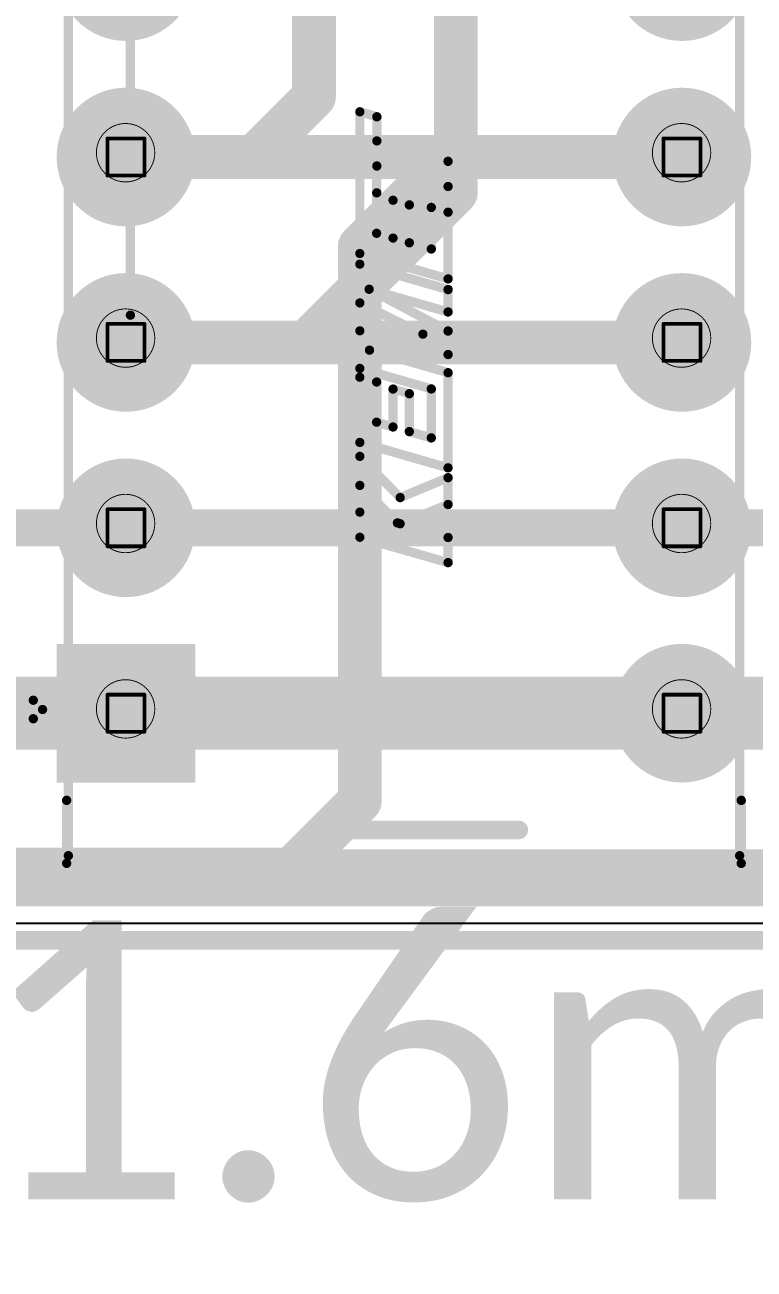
# Model space of a CAD drawing. Header units: millimetres. Extents: x -16 to 330, y -45 to 150.
# Drawn here: x 66.56 to 76.55, y -18 to -0.96 of the extents above; entities that cross this region are included whole.
import ezdxf

# ---------------------------------------------------------------- set-up
doc = ezdxf.new("R2010")
doc.units = ezdxf.units.MM
for name, color, linetype in [('BottomLayer', 5, 'Continuous'), ('BottomSolder', 6, 'Continuous'), ('DrillDrawing', 1, 'Continuous'), ('Mechanical1', 6, 'Continuous'), ('Mechanical13', 56, 'Continuous'), ('Mechanical2', 216, 'Continuous'), ('Mechanical3', 76, 'Continuous'), ('MidLayer1', 16, 'Continuous'), ('MidLayer2', 76, 'Continuous'), ('MultiLayer', 9, 'Continuous'), ('PadHoleLayer', 156, 'Continuous'), ('TopLayer', 1, 'Continuous'), ('TopOverlay', 2, 'Continuous'), ('TopSolder', 216, 'Continuous')]:
    doc.layers.add(name, color=color, linetype=linetype)
doc.styles.add('Calibri', font='calibriz.ttf', dxfattribs={"height": 0.2})

# ---------------------------------------------------------------- blocks, each defined once
blk = doc.blocks.new('EA2_3TNU_14')
at = {"layer": 'BottomLayer'}
h = blk.add_hatch(color=5, dxfattribs=at)
edge = h.paths.add_edge_path()
edge.add_arc((-3.81, 5.08), 0.95, 0, 360)
blk.add_hatch(color=5, dxfattribs=at).paths.add_polyline_path([(2.86, 6.03), (4.76, 6.03), (4.76, 4.13), (2.86, 4.13)])
h = blk.add_hatch(color=5, dxfattribs=at)
edge = h.paths.add_edge_path()
edge.add_arc((-3.81, 2.54), 0.95, 0, 360)
h = blk.add_hatch(color=5, dxfattribs=at)
edge = h.paths.add_edge_path()
edge.add_arc((3.81, 2.54), 0.95, 0, 360)
h = blk.add_hatch(color=5, dxfattribs=at)
edge = h.paths.add_edge_path()
edge.add_arc((-3.81, 0), 0.95, 0, 360)
h = blk.add_hatch(color=5, dxfattribs=at)
edge = h.paths.add_edge_path()
edge.add_arc((3.81, 0), 0.95, 0, 360)
h = blk.add_hatch(color=5, dxfattribs=at)
edge = h.paths.add_edge_path()
edge.add_arc((-3.81, -2.54), 0.95, 0, 360)
h = blk.add_hatch(color=5, dxfattribs=at)
edge = h.paths.add_edge_path()
edge.add_arc((3.81, -2.54), 0.95, 0, 360)
h = blk.add_hatch(color=5, dxfattribs=at)
edge = h.paths.add_edge_path()
edge.add_arc((-3.81, -5.08), 0.95, 0, 360)
h = blk.add_hatch(color=5, dxfattribs=at)
edge = h.paths.add_edge_path()
edge.add_arc((3.81, -5.08), 0.95, 0, 360)
at = {"layer": 'BottomSolder'}
h = blk.add_hatch(color=6, dxfattribs=at)
edge = h.paths.add_edge_path()
edge.add_arc((-3.81, 5.08), 0.41, 0, 360)
h = blk.add_hatch(color=6, dxfattribs=at)
edge = h.paths.add_edge_path()
edge.add_arc((3.81, 5.08), 0.41, 0, 360)
h = blk.add_hatch(color=6, dxfattribs=at)
edge = h.paths.add_edge_path()
edge.add_arc((-3.81, 2.54), 0.41, 0, 360)
h = blk.add_hatch(color=6, dxfattribs=at)
edge = h.paths.add_edge_path()
edge.add_arc((3.81, 2.54), 0.41, 0, 360)
h = blk.add_hatch(color=6, dxfattribs=at)
edge = h.paths.add_edge_path()
edge.add_arc((-3.81, 0), 0.41, 0, 360)
h = blk.add_hatch(color=6, dxfattribs=at)
edge = h.paths.add_edge_path()
edge.add_arc((3.81, 0), 0.41, 0, 360)
h = blk.add_hatch(color=6, dxfattribs=at)
edge = h.paths.add_edge_path()
edge.add_arc((-3.81, -2.54), 0.41, 0, 360)
h = blk.add_hatch(color=6, dxfattribs=at)
edge = h.paths.add_edge_path()
edge.add_arc((3.81, -2.54), 0.41, 0, 360)
h = blk.add_hatch(color=6, dxfattribs=at)
edge = h.paths.add_edge_path()
edge.add_arc((-3.81, -5.08), 0.41, 0, 360)
h = blk.add_hatch(color=6, dxfattribs=at)
edge = h.paths.add_edge_path()
edge.add_arc((3.81, -5.08), 0.41, 0, 360)
at = {"layer": 'MidLayer1'}
h = blk.add_hatch(color=16, dxfattribs=at)
edge = h.paths.add_edge_path()
edge.add_arc((-3.81, 5.08), 0.95, 0, 360)
blk.add_hatch(color=16, dxfattribs=at).paths.add_polyline_path([(2.86, 6.03), (4.76, 6.03), (4.76, 4.13), (2.86, 4.13)])
h = blk.add_hatch(color=16, dxfattribs=at)
edge = h.paths.add_edge_path()
edge.add_arc((-3.81, 2.54), 0.95, 0, 360)
h = blk.add_hatch(color=16, dxfattribs=at)
edge = h.paths.add_edge_path()
edge.add_arc((3.81, 2.54), 0.95, 0, 360)
h = blk.add_hatch(color=16, dxfattribs=at)
edge = h.paths.add_edge_path()
edge.add_arc((-3.81, 0), 0.95, 0, 360)
h = blk.add_hatch(color=16, dxfattribs=at)
edge = h.paths.add_edge_path()
edge.add_arc((3.81, 0), 0.95, 0, 360)
h = blk.add_hatch(color=16, dxfattribs=at)
edge = h.paths.add_edge_path()
edge.add_arc((-3.81, -2.54), 0.95, 0, 360)
h = blk.add_hatch(color=16, dxfattribs=at)
edge = h.paths.add_edge_path()
edge.add_arc((3.81, -2.54), 0.95, 0, 360)
h = blk.add_hatch(color=16, dxfattribs=at)
edge = h.paths.add_edge_path()
edge.add_arc((-3.81, -5.08), 0.95, 0, 360)
h = blk.add_hatch(color=16, dxfattribs=at)
edge = h.paths.add_edge_path()
edge.add_arc((3.81, -5.08), 0.95, 0, 360)
at = {"layer": 'MidLayer2'}
h = blk.add_hatch(color=76, dxfattribs=at)
edge = h.paths.add_edge_path()
edge.add_arc((-3.81, 5.08), 0.95, 0, 360)
blk.add_hatch(color=76, dxfattribs=at).paths.add_polyline_path([(2.86, 6.03), (4.76, 6.03), (4.76, 4.13), (2.86, 4.13)])
h = blk.add_hatch(color=76, dxfattribs=at)
edge = h.paths.add_edge_path()
edge.add_arc((-3.81, 2.54), 0.95, 0, 360)
h = blk.add_hatch(color=76, dxfattribs=at)
edge = h.paths.add_edge_path()
edge.add_arc((3.81, 2.54), 0.95, 0, 360)
h = blk.add_hatch(color=76, dxfattribs=at)
edge = h.paths.add_edge_path()
edge.add_arc((-3.81, 0), 0.95, 0, 360)
h = blk.add_hatch(color=76, dxfattribs=at)
edge = h.paths.add_edge_path()
edge.add_arc((3.81, 0), 0.95, 0, 360)
h = blk.add_hatch(color=76, dxfattribs=at)
edge = h.paths.add_edge_path()
edge.add_arc((-3.81, -2.54), 0.95, 0, 360)
h = blk.add_hatch(color=76, dxfattribs=at)
edge = h.paths.add_edge_path()
edge.add_arc((3.81, -2.54), 0.95, 0, 360)
h = blk.add_hatch(color=76, dxfattribs=at)
edge = h.paths.add_edge_path()
edge.add_arc((-3.81, -5.08), 0.95, 0, 360)
h = blk.add_hatch(color=76, dxfattribs=at)
edge = h.paths.add_edge_path()
edge.add_arc((3.81, -5.08), 0.95, 0, 360)
at = {"layer": 'MultiLayer'}
h = blk.add_hatch(color=9, dxfattribs=at)
edge = h.paths.add_edge_path()
edge.add_arc((-3.81, 5.08), 0.95, 0, 360)
blk.add_hatch(color=9, dxfattribs=at).paths.add_polyline_path([(2.86, 6.03), (4.76, 6.03), (4.76, 4.13), (2.86, 4.13)])
h = blk.add_hatch(color=9, dxfattribs=at)
edge = h.paths.add_edge_path()
edge.add_arc((-3.81, 2.54), 0.95, 0, 360)
h = blk.add_hatch(color=9, dxfattribs=at)
edge = h.paths.add_edge_path()
edge.add_arc((3.81, 2.54), 0.95, 0, 360)
h = blk.add_hatch(color=9, dxfattribs=at)
edge = h.paths.add_edge_path()
edge.add_arc((-3.81, 0), 0.95, 0, 360)
h = blk.add_hatch(color=9, dxfattribs=at)
edge = h.paths.add_edge_path()
edge.add_arc((3.81, 0), 0.95, 0, 360)
h = blk.add_hatch(color=9, dxfattribs=at)
edge = h.paths.add_edge_path()
edge.add_arc((-3.81, -2.54), 0.95, 0, 360)
h = blk.add_hatch(color=9, dxfattribs=at)
edge = h.paths.add_edge_path()
edge.add_arc((3.81, -2.54), 0.95, 0, 360)
h = blk.add_hatch(color=9, dxfattribs=at)
edge = h.paths.add_edge_path()
edge.add_arc((-3.81, -5.08), 0.95, 0, 360)
h = blk.add_hatch(color=9, dxfattribs=at)
edge = h.paths.add_edge_path()
edge.add_arc((3.81, -5.08), 0.95, 0, 360)
at = {"layer": 'PadHoleLayer'}
h = blk.add_hatch(color=156, dxfattribs=at)
edge = h.paths.add_edge_path()
edge.add_arc((-3.81, 5.08), 0.41, 0, 360)
h = blk.add_hatch(color=156, dxfattribs=at)
edge = h.paths.add_edge_path()
edge.add_arc((3.81, 5.08), 0.41, 0, 360)
h = blk.add_hatch(color=156, dxfattribs=at)
edge = h.paths.add_edge_path()
edge.add_arc((-3.81, 2.54), 0.41, 0, 360)
h = blk.add_hatch(color=156, dxfattribs=at)
edge = h.paths.add_edge_path()
edge.add_arc((3.81, 2.54), 0.41, 0, 360)
h = blk.add_hatch(color=156, dxfattribs=at)
edge = h.paths.add_edge_path()
edge.add_arc((-3.81, 0), 0.41, 0, 360)
h = blk.add_hatch(color=156, dxfattribs=at)
edge = h.paths.add_edge_path()
edge.add_arc((3.81, 0), 0.41, 0, 360)
h = blk.add_hatch(color=156, dxfattribs=at)
edge = h.paths.add_edge_path()
edge.add_arc((-3.81, -2.54), 0.41, 0, 360)
h = blk.add_hatch(color=156, dxfattribs=at)
edge = h.paths.add_edge_path()
edge.add_arc((3.81, -2.54), 0.41, 0, 360)
h = blk.add_hatch(color=156, dxfattribs=at)
edge = h.paths.add_edge_path()
edge.add_arc((-3.81, -5.08), 0.41, 0, 360)
h = blk.add_hatch(color=156, dxfattribs=at)
edge = h.paths.add_edge_path()
edge.add_arc((3.81, -5.08), 0.41, 0, 360)
at = {"layer": 'TopLayer'}
h = blk.add_hatch(color=1, dxfattribs=at)
edge = h.paths.add_edge_path()
edge.add_arc((-3.81, 5.08), 0.95, 0, 360)
blk.add_hatch(color=1, dxfattribs=at).paths.add_polyline_path([(2.86, 6.03), (4.76, 6.03), (4.76, 4.13), (2.86, 4.13)])
h = blk.add_hatch(color=1, dxfattribs=at)
edge = h.paths.add_edge_path()
edge.add_arc((-3.81, 2.54), 0.95, 0, 360)
h = blk.add_hatch(color=1, dxfattribs=at)
edge = h.paths.add_edge_path()
edge.add_arc((3.81, 2.54), 0.95, 0, 360)
h = blk.add_hatch(color=1, dxfattribs=at)
edge = h.paths.add_edge_path()
edge.add_arc((-3.81, 0), 0.95, 0, 360)
h = blk.add_hatch(color=1, dxfattribs=at)
edge = h.paths.add_edge_path()
edge.add_arc((3.81, 0), 0.95, 0, 360)
h = blk.add_hatch(color=1, dxfattribs=at)
edge = h.paths.add_edge_path()
edge.add_arc((-3.81, -2.54), 0.95, 0, 360)
h = blk.add_hatch(color=1, dxfattribs=at)
edge = h.paths.add_edge_path()
edge.add_arc((3.81, -2.54), 0.95, 0, 360)
h = blk.add_hatch(color=1, dxfattribs=at)
edge = h.paths.add_edge_path()
edge.add_arc((-3.81, -5.08), 0.95, 0, 360)
h = blk.add_hatch(color=1, dxfattribs=at)
edge = h.paths.add_edge_path()
edge.add_arc((3.81, -5.08), 0.95, 0, 360)
at = {"layer": 'TopSolder'}
h = blk.add_hatch(color=216, dxfattribs=at)
edge = h.paths.add_edge_path()
edge.add_arc((-3.81, 5.08), 0.41, 0, 360)
h = blk.add_hatch(color=216, dxfattribs=at)
edge = h.paths.add_edge_path()
edge.add_arc((3.81, 5.08), 0.41, 0, 360)
h = blk.add_hatch(color=216, dxfattribs=at)
edge = h.paths.add_edge_path()
edge.add_arc((-3.81, 2.54), 0.41, 0, 360)
h = blk.add_hatch(color=216, dxfattribs=at)
edge = h.paths.add_edge_path()
edge.add_arc((3.81, 2.54), 0.41, 0, 360)
h = blk.add_hatch(color=216, dxfattribs=at)
edge = h.paths.add_edge_path()
edge.add_arc((-3.81, 0), 0.41, 0, 360)
h = blk.add_hatch(color=216, dxfattribs=at)
edge = h.paths.add_edge_path()
edge.add_arc((3.81, 0), 0.41, 0, 360)
h = blk.add_hatch(color=216, dxfattribs=at)
edge = h.paths.add_edge_path()
edge.add_arc((-3.81, -2.54), 0.41, 0, 360)
h = blk.add_hatch(color=216, dxfattribs=at)
edge = h.paths.add_edge_path()
edge.add_arc((3.81, -2.54), 0.41, 0, 360)
h = blk.add_hatch(color=216, dxfattribs=at)
edge = h.paths.add_edge_path()
edge.add_arc((-3.81, -5.08), 0.41, 0, 360)
h = blk.add_hatch(color=216, dxfattribs=at)
edge = h.paths.add_edge_path()
edge.add_arc((3.81, -5.08), 0.41, 0, 360)
at = {"layer": 'TopOverlay'}
for points, const_width in [([(-4.623, 7.137), (-4.623, 6.274)], 0.127), ([(4.623, 7.137), (-4.623, 7.137)], 0.127), ([(4.623, 7.137), (4.623, 6.274)], 0.127), ([(1.143, 6.68), (-1.575, 6.68)], 0.254), ([(5.08, 5.156), (4.953, 5.029)], 0.127), ([(5.08, 5.156), (5.08, 4.902)], 0.127), ([(5.08, 4.902), (4.953, 5.029)], 0.127), ([(-4.623, -5.944), (-4.623, -7.137)], 0.127), ([(4.623, -5.944), (4.623, -7.137)], 0.127), ([(4.623, -7.137), (-4.623, -7.137)], 0.127)]:
    blk.add_lwpolyline(points, dxfattribs=dict(at, const_width=const_width))
for points, const_width in [([(-4.655, 7.137, 1), (-4.591, 7.137, 1)], 0.0635), ([(-4.655, 7.137, 1), (-4.591, 7.137, 1)], 0.0635), ([(4.591, 7.137, 1), (4.655, 7.137, 1)], 0.0635), ([(4.591, 7.137, 1), (4.655, 7.137, 1)], 0.0635), ([(-1.638, 6.68, 1), (-1.511, 6.68, 1)], 0.127), ([(1.079, 6.68, 1), (1.206, 6.68, 1)], 0.127), ([(-4.655, 6.274, 1), (-4.591, 6.274, 1)], 0.0635), ([(4.591, 6.274, 1), (4.655, 6.274, 1)], 0.0635), ([(5.048, 5.156, 1), (5.112, 5.156, 1)], 0.0635), ([(5.048, 5.156, 1), (5.112, 5.156, 1)], 0.0635), ([(4.921, 5.029, 1), (4.985, 5.029, 1)], 0.0635), ([(4.921, 5.029, 1), (4.985, 5.029, 1)], 0.0635), ([(5.048, 4.902, 1), (5.112, 4.902, 1)], 0.0635), ([(5.048, 4.902, 1), (5.112, 4.902, 1)], 0.0635), ([(-4.655, -5.944, 1), (-4.591, -5.944, 1)], 0.0635), ([(4.591, -5.944, 1), (4.655, -5.944, 1)], 0.0635), ([(-4.655, -7.137, 1), (-4.591, -7.137, 1)], 0.0635), ([(-4.655, -7.137, 1), (-4.591, -7.137, 1)], 0.0635), ([(4.591, -7.137, 1), (4.655, -7.137, 1)], 0.0635), ([(4.591, -7.137, 1), (4.655, -7.137, 1)], 0.0635)]:
    blk.add_lwpolyline(points, format="xyb", close=True, dxfattribs=dict(at, const_width=const_width))

msp = doc.modelspace()

# ---------------------------------------------------------------- linework, layer by layer
at = {"layer": 'BottomLayer'}
msp.add_line((86.955, -13.267), (16.129, -13.275), dxfattribs=at)
at = {"layer": 'BottomLayer', "const_width": 0.6}
msp.add_lwpolyline([(33.157, -12.736), (80.907, -12.736)], dxfattribs=at)
at = {"layer": 'DrillDrawing', "const_width": 0.0508}
for points in [[(67.691, -2.515), (68.199, -2.515)], [(67.691, -3.023), (67.691, -2.515)], [(68.199, -3.023), (68.199, -2.515)], [(75.311, -2.515), (75.819, -2.515)], [(75.311, -3.023), (75.311, -2.515)], [(75.819, -3.023), (75.819, -2.515)], [(67.691, -3.023), (68.199, -3.023)], [(75.311, -3.023), (75.819, -3.023)], [(67.691, -5.055), (68.199, -5.055)], [(67.691, -5.563), (67.691, -5.055)], [(68.199, -5.563), (68.199, -5.055)], [(75.311, -5.055), (75.819, -5.055)], [(75.311, -5.563), (75.311, -5.055)], [(75.819, -5.563), (75.819, -5.055)], [(67.691, -5.563), (68.199, -5.563)], [(75.311, -5.563), (75.819, -5.563)], [(67.691, -7.595), (68.199, -7.595)], [(67.691, -8.103), (67.691, -7.595)], [(68.199, -8.103), (68.199, -7.595)], [(75.311, -7.595), (75.819, -7.595)], [(75.311, -8.103), (75.311, -7.595)], [(75.819, -8.103), (75.819, -7.595)], [(67.691, -8.103), (68.199, -8.103)], [(75.311, -8.103), (75.819, -8.103)], [(67.691, -10.135), (68.199, -10.135)], [(67.691, -10.643), (67.691, -10.135)], [(68.199, -10.643), (68.199, -10.135)], [(75.311, -10.135), (75.819, -10.135)], [(75.311, -10.643), (75.311, -10.135)], [(75.819, -10.643), (75.819, -10.135)], [(67.691, -10.643), (68.199, -10.643)], [(75.311, -10.643), (75.819, -10.643)]]:
    msp.add_lwpolyline(points, dxfattribs=at)
at = {"layer": 'DrillDrawing', "const_width": 0.0254}
for points in [[(67.678, -2.515, 1), (67.704, -2.515, 1)], [(67.678, -2.515, 1), (67.704, -2.515, 1)], [(68.186, -2.515, 1), (68.212, -2.515, 1)], [(68.186, -2.515, 1), (68.212, -2.515, 1)], [(75.298, -2.515, 1), (75.324, -2.515, 1)], [(75.298, -2.515, 1), (75.324, -2.515, 1)], [(75.806, -2.515, 1), (75.832, -2.515, 1)], [(75.806, -2.515, 1), (75.832, -2.515, 1)], [(67.678, -3.023, 1), (67.704, -3.023, 1)], [(67.678, -3.023, 1), (67.704, -3.023, 1)], [(68.186, -3.023, 1), (68.212, -3.023, 1)], [(68.186, -3.023, 1), (68.212, -3.023, 1)], [(75.298, -3.023, 1), (75.324, -3.023, 1)], [(75.298, -3.023, 1), (75.324, -3.023, 1)], [(75.806, -3.023, 1), (75.832, -3.023, 1)], [(75.806, -3.023, 1), (75.832, -3.023, 1)], [(67.678, -5.055, 1), (67.704, -5.055, 1)], [(67.678, -5.055, 1), (67.704, -5.055, 1)], [(68.186, -5.055, 1), (68.212, -5.055, 1)], [(68.186, -5.055, 1), (68.212, -5.055, 1)], [(75.298, -5.055, 1), (75.324, -5.055, 1)], [(75.298, -5.055, 1), (75.324, -5.055, 1)], [(75.806, -5.055, 1), (75.832, -5.055, 1)], [(75.806, -5.055, 1), (75.832, -5.055, 1)], [(67.678, -5.563, 1), (67.704, -5.563, 1)], [(67.678, -5.563, 1), (67.704, -5.563, 1)], [(68.186, -5.563, 1), (68.212, -5.563, 1)], [(68.186, -5.563, 1), (68.212, -5.563, 1)], [(75.298, -5.563, 1), (75.324, -5.563, 1)], [(75.298, -5.563, 1), (75.324, -5.563, 1)], [(75.806, -5.563, 1), (75.832, -5.563, 1)], [(75.806, -5.563, 1), (75.832, -5.563, 1)], [(67.678, -7.595, 1), (67.704, -7.595, 1)], [(67.678, -7.595, 1), (67.704, -7.595, 1)], [(68.186, -7.595, 1), (68.212, -7.595, 1)], [(68.186, -7.595, 1), (68.212, -7.595, 1)], [(75.298, -7.595, 1), (75.324, -7.595, 1)], [(75.298, -7.595, 1), (75.324, -7.595, 1)], [(75.806, -7.595, 1), (75.832, -7.595, 1)], [(75.806, -7.595, 1), (75.832, -7.595, 1)], [(67.678, -8.103, 1), (67.704, -8.103, 1)], [(67.678, -8.103, 1), (67.704, -8.103, 1)], [(68.186, -8.103, 1), (68.212, -8.103, 1)], [(68.186, -8.103, 1), (68.212, -8.103, 1)], [(75.298, -8.103, 1), (75.324, -8.103, 1)], [(75.298, -8.103, 1), (75.324, -8.103, 1)], [(75.806, -8.103, 1), (75.832, -8.103, 1)], [(75.806, -8.103, 1), (75.832, -8.103, 1)], [(67.678, -10.135, 1), (67.704, -10.135, 1)], [(67.678, -10.135, 1), (67.704, -10.135, 1)], [(68.186, -10.135, 1), (68.212, -10.135, 1)], [(68.186, -10.135, 1), (68.212, -10.135, 1)], [(75.298, -10.135, 1), (75.324, -10.135, 1)], [(75.298, -10.135, 1), (75.324, -10.135, 1)], [(75.806, -10.135, 1), (75.832, -10.135, 1)], [(75.806, -10.135, 1), (75.832, -10.135, 1)], [(67.678, -10.643, 1), (67.704, -10.643, 1)], [(67.678, -10.643, 1), (67.704, -10.643, 1)], [(68.186, -10.643, 1), (68.212, -10.643, 1)], [(68.186, -10.643, 1), (68.212, -10.643, 1)], [(75.298, -10.643, 1), (75.324, -10.643, 1)], [(75.298, -10.643, 1), (75.324, -10.643, 1)], [(75.806, -10.643, 1), (75.832, -10.643, 1)], [(75.806, -10.643, 1), (75.832, -10.643, 1)]]:
    msp.add_lwpolyline(points, format="xyb", close=True, dxfattribs=at)
at = {"layer": 'Mechanical1'}
for points, const_width in [([(68.34, -2.71, 1), (67.54, -2.71, 1)], 0.0127), ([(75.96, -2.71, 1), (75.16, -2.71, 1)], 0.0127), ([(67.537, -2.71, 1), (67.543, -2.71, 1)], 0.00635), ([(68.337, -2.71, 1), (68.343, -2.71, 1)], 0.00635), ([(75.157, -2.71, 1), (75.163, -2.71, 1)], 0.00635), ([(75.957, -2.71, 1), (75.963, -2.71, 1)], 0.00635), ([(68.34, -5.25, 1), (67.54, -5.25, 1)], 0.0127), ([(75.96, -5.25, 1), (75.16, -5.25, 1)], 0.0127), ([(67.537, -5.25, 1), (67.543, -5.25, 1)], 0.00635), ([(68.337, -5.25, 1), (68.343, -5.25, 1)], 0.00635), ([(75.157, -5.25, 1), (75.163, -5.25, 1)], 0.00635), ([(75.957, -5.25, 1), (75.963, -5.25, 1)], 0.00635), ([(68.34, -7.79, 1), (67.54, -7.79, 1)], 0.0127), ([(75.96, -7.79, 1), (75.16, -7.79, 1)], 0.0127), ([(67.537, -7.79, 1), (67.543, -7.79, 1)], 0.00635), ([(68.337, -7.79, 1), (68.343, -7.79, 1)], 0.00635), ([(75.157, -7.79, 1), (75.163, -7.79, 1)], 0.00635), ([(75.957, -7.79, 1), (75.963, -7.79, 1)], 0.00635), ([(68.34, -10.33, 1), (67.54, -10.33, 1)], 0.0127), ([(75.96, -10.33, 1), (75.16, -10.33, 1)], 0.0127), ([(67.537, -10.33, 1), (67.543, -10.33, 1)], 0.00635), ([(68.337, -10.33, 1), (68.343, -10.33, 1)], 0.00635), ([(75.157, -10.33, 1), (75.163, -10.33, 1)], 0.00635), ([(75.957, -10.33, 1), (75.963, -10.33, 1)], 0.00635)]:
    msp.add_lwpolyline(points, format="xyb", close=True, dxfattribs=dict(at, const_width=const_width))
at = {"layer": 'Mechanical13', "const_width": 0.127}
for points in [[(68.006, -4.936), (68.006, 3.009)], [(68.006, -4.936), (68.006, 3.009)], [(67.156, -12.341), (67.156, 1.859)], [(76.356, -12.341), (76.356, 1.859)], [(71.15, -2.149), (71.384, -2.217)], [(71.15, -4.091), (71.15, -2.149)], [(71.384, -2.548), (71.384, -2.217)], [(71.384, -2.548), (72.36, -2.828)], [(71.382, -3.26), (71.384, -2.892)], [(71.384, -2.892), (72.36, -3.173)], [(72.36, -3.173), (72.36, -2.828)], [(71.381, -3.814), (71.382, -3.26)], [(71.606, -3.361), (71.829, -3.425)], [(71.606, -3.88), (71.606, -3.361)], [(71.829, -3.944), (71.829, -3.425)], [(72.13, -3.46), (72.36, -3.525)], [(72.13, -4.029), (72.13, -3.46)], [(72.36, -4.439), (72.36, -3.525)], [(71.381, -3.814), (71.606, -3.88)], [(71.829, -3.944), (72.13, -4.029)], [(71.15, -4.091), (72.36, -4.439)], [(71.15, -4.237), (72.36, -4.585)], [(71.15, -4.768), (71.15, -4.237)], [(71.278, -4.581), (72.36, -5.153)], [(71.278, -4.581), (72.36, -4.892)], [(72.36, -4.892), (72.36, -4.585)], [(71.15, -4.768), (72.015, -5.196)], [(71.15, -5.665), (71.15, -5.15)], [(71.15, -5.15), (72.015, -5.196)], [(72.36, -5.475), (72.36, -5.153)], [(71.283, -5.415), (72.36, -5.475)], [(71.283, -5.415), (72.36, -5.724)], [(71.15, -5.665), (72.13, -5.946)], [(71.15, -6.679), (71.15, -5.786)], [(71.15, -5.786), (71.381, -5.851)], [(71.381, -6.402), (71.381, -5.851)], [(72.36, -7.027), (72.36, -5.724)], [(71.606, -5.948), (71.829, -6.012)], [(71.606, -6.468), (71.606, -5.948)], [(71.829, -6.531), (71.829, -6.012)], [(72.13, -6.617), (72.13, -5.946)], [(71.381, -6.402), (71.606, -6.468)], [(71.829, -6.531), (72.13, -6.617)], [(71.15, -6.679), (72.36, -7.027)], [(71.15, -7.268), (71.15, -6.87)], [(71.15, -6.87), (71.703, -7.435)], [(71.703, -7.435), (72.36, -7.162)], [(72.36, -7.53), (72.36, -7.162)], [(71.15, -7.268), (71.666, -7.782)], [(71.703, -7.794), (72.36, -7.53)], [(71.15, -7.634), (71.666, -7.782)], [(71.15, -7.979), (71.15, -7.634)], [(71.703, -7.794), (72.36, -7.982)], [(71.15, -7.979), (72.36, -8.326)], [(72.36, -8.326), (72.36, -7.982)], [(67.156, -12.341), (76.356, -12.341)], [(13.506, -13.491), (95.256, -13.491)]]:
    msp.add_lwpolyline(points, dxfattribs=at)
at = {"layer": 'Mechanical13', "const_width": 0.0635}
for points in [[(71.119, -2.149, 1), (71.182, -2.149, 1)], [(71.119, -2.149, 1), (71.182, -2.149, 1)], [(71.352, -2.217, 1), (71.416, -2.217, 1)], [(71.352, -2.217, 1), (71.416, -2.217, 1)], [(71.352, -2.548, 1), (71.416, -2.548, 1)], [(71.352, -2.548, 1), (71.416, -2.548, 1)], [(71.352, -2.892, 1), (71.416, -2.892, 1)], [(71.352, -2.892, 1), (71.416, -2.892, 1)], [(72.328, -2.828, 1), (72.392, -2.828, 1)], [(72.328, -2.828, 1), (72.392, -2.828, 1)], [(71.35, -3.26, 1), (71.414, -3.26, 1)], [(71.35, -3.26, 1), (71.414, -3.26, 1)], [(72.328, -3.173, 1), (72.392, -3.173, 1)], [(72.328, -3.173, 1), (72.392, -3.173, 1)], [(71.574, -3.361, 1), (71.637, -3.361, 1)], [(71.574, -3.361, 1), (71.637, -3.361, 1)], [(71.797, -3.425, 1), (71.861, -3.425, 1)], [(71.797, -3.425, 1), (71.861, -3.425, 1)], [(72.098, -3.46, 1), (72.162, -3.46, 1)], [(72.098, -3.46, 1), (72.162, -3.46, 1)], [(72.328, -3.525, 1), (72.392, -3.525, 1)], [(72.328, -3.525, 1), (72.392, -3.525, 1)], [(71.349, -3.814, 1), (71.412, -3.814, 1)], [(71.349, -3.814, 1), (71.412, -3.814, 1)], [(71.574, -3.88, 1), (71.637, -3.88, 1)], [(71.574, -3.88, 1), (71.637, -3.88, 1)], [(71.797, -3.944, 1), (71.861, -3.944, 1)], [(71.797, -3.944, 1), (71.861, -3.944, 1)], [(71.119, -4.091, 1), (71.182, -4.091, 1)], [(71.119, -4.091, 1), (71.182, -4.091, 1)], [(72.098, -4.029, 1), (72.162, -4.029, 1)], [(72.098, -4.029, 1), (72.162, -4.029, 1)], [(71.119, -4.237, 1), (71.182, -4.237, 1)], [(71.119, -4.237, 1), (71.182, -4.237, 1)], [(72.328, -4.439, 1), (72.392, -4.439, 1)], [(72.328, -4.439, 1), (72.392, -4.439, 1)], [(71.246, -4.581, 1), (71.31, -4.581, 1)], [(71.246, -4.581, 1), (71.31, -4.581, 1)], [(72.328, -4.585, 1), (72.392, -4.585, 1)], [(72.328, -4.585, 1), (72.392, -4.585, 1)], [(71.119, -4.768, 1), (71.182, -4.768, 1)], [(71.119, -4.768, 1), (71.182, -4.768, 1)], [(67.974, -4.936, 1), (68.038, -4.936, 1)], [(67.974, -4.936, 1), (68.038, -4.936, 1)], [(72.328, -4.892, 1), (72.392, -4.892, 1)], [(72.328, -4.892, 1), (72.392, -4.892, 1)], [(71.119, -5.15, 1), (71.182, -5.15, 1)], [(71.119, -5.15, 1), (71.182, -5.15, 1)], [(72.328, -5.153, 1), (72.392, -5.153, 1)], [(72.328, -5.153, 1), (72.392, -5.153, 1)], [(71.983, -5.196, 1), (72.046, -5.196, 1)], [(71.983, -5.196, 1), (72.046, -5.196, 1)], [(71.251, -5.415, 1), (71.315, -5.415, 1)], [(71.251, -5.415, 1), (71.315, -5.415, 1)], [(72.328, -5.475, 1), (72.392, -5.475, 1)], [(72.328, -5.475, 1), (72.392, -5.475, 1)], [(71.119, -5.665, 1), (71.182, -5.665, 1)], [(71.119, -5.665, 1), (71.182, -5.665, 1)], [(71.119, -5.786, 1), (71.182, -5.786, 1)], [(71.119, -5.786, 1), (71.182, -5.786, 1)], [(71.349, -5.851, 1), (71.412, -5.851, 1)], [(71.349, -5.851, 1), (71.412, -5.851, 1)], [(72.328, -5.724, 1), (72.392, -5.724, 1)], [(72.328, -5.724, 1), (72.392, -5.724, 1)], [(71.574, -5.948, 1), (71.637, -5.948, 1)], [(71.574, -5.948, 1), (71.637, -5.948, 1)], [(71.797, -6.012, 1), (71.861, -6.012, 1)], [(71.797, -6.012, 1), (71.861, -6.012, 1)], [(72.098, -5.946, 1), (72.162, -5.946, 1)], [(72.098, -5.946, 1), (72.162, -5.946, 1)], [(71.349, -6.402, 1), (71.412, -6.402, 1)], [(71.349, -6.402, 1), (71.412, -6.402, 1)], [(71.574, -6.468, 1), (71.637, -6.468, 1)], [(71.574, -6.468, 1), (71.637, -6.468, 1)], [(71.797, -6.531, 1), (71.861, -6.531, 1)], [(71.797, -6.531, 1), (71.861, -6.531, 1)], [(71.119, -6.679, 1), (71.182, -6.679, 1)], [(71.119, -6.679, 1), (71.182, -6.679, 1)], [(72.098, -6.617, 1), (72.162, -6.617, 1)], [(72.098, -6.617, 1), (72.162, -6.617, 1)], [(71.119, -6.87, 1), (71.182, -6.87, 1)], [(71.119, -6.87, 1), (71.182, -6.87, 1)], [(72.328, -7.027, 1), (72.392, -7.027, 1)], [(72.328, -7.027, 1), (72.392, -7.027, 1)], [(72.328, -7.162, 1), (72.392, -7.162, 1)], [(72.328, -7.162, 1), (72.392, -7.162, 1)], [(71.119, -7.268, 1), (71.182, -7.268, 1)], [(71.119, -7.268, 1), (71.182, -7.268, 1)], [(71.671, -7.435, 1), (71.735, -7.435, 1)], [(71.671, -7.435, 1), (71.735, -7.435, 1)], [(72.328, -7.53, 1), (72.392, -7.53, 1)], [(72.328, -7.53, 1), (72.392, -7.53, 1)], [(71.119, -7.634, 1), (71.182, -7.634, 1)], [(71.119, -7.634, 1), (71.182, -7.634, 1)], [(71.634, -7.782, 1), (71.698, -7.782, 1)], [(71.634, -7.782, 1), (71.698, -7.782, 1)], [(71.671, -7.794, 1), (71.735, -7.794, 1)], [(71.671, -7.794, 1), (71.735, -7.794, 1)], [(71.119, -7.979, 1), (71.182, -7.979, 1)], [(71.119, -7.979, 1), (71.182, -7.979, 1)], [(72.328, -7.982, 1), (72.392, -7.982, 1)], [(72.328, -7.982, 1), (72.392, -7.982, 1)], [(72.328, -8.326, 1), (72.392, -8.326, 1)], [(72.328, -8.326, 1), (72.392, -8.326, 1)], [(67.124, -12.341, 1), (67.188, -12.341, 1)], [(67.124, -12.341, 1), (67.188, -12.341, 1)], [(76.324, -12.341, 1), (76.388, -12.341, 1)], [(76.324, -12.341, 1), (76.388, -12.341, 1)]]:
    msp.add_lwpolyline(points, format="xyb", close=True, dxfattribs=at)
at = {"layer": 'Mechanical2', "const_width": 0.254}
msp.add_lwpolyline([(13.5, -13.5), (95.25, -13.5)], dxfattribs=at)
at = {"layer": 'MidLayer1'}
msp.add_line((86.955, -13.267), (16.129, -13.275), dxfattribs=at)
for points, const_width in [([(72.466, -3.256), (72.466, 2.496)], 0.6), ([(70.413, -5.309), (72.466, -3.256)], 0.6), ([(67.945, -5.309), (70.413, -5.309)], 0.6), ([(70.413, -5.309), (75.565, -5.309)], 0.6), ([(65.557, -7.849), (67.945, -7.849)], 0.508), ([(67.945, -7.849), (75.565, -7.849)], 0.508), ([(75.565, -7.849), (85.547, -7.849)], 0.508), ([(65.557, -10.389), (67.945, -10.389)], 1), ([(67.945, -10.389), (75.565, -10.389)], 1), ([(75.565, -10.389), (77.927, -10.389)], 1), ([(30.632, -12.379), (94.859, -12.379)], 0.254)]:
    msp.add_lwpolyline(points, dxfattribs=dict(at, const_width=const_width))
for points, const_width in [([(72.316, -3.256, 1), (72.616, -3.256, 1)], 0.3), ([(72.316, -3.256, 1), (72.616, -3.256, 1)], 0.3), ([(67.795, -5.309, 1), (68.095, -5.309, 1)], 0.3), ([(70.263, -5.309, 1), (70.563, -5.309, 1)], 0.3), ([(70.263, -5.309, 1), (70.563, -5.309, 1)], 0.3), ([(70.263, -5.309, 1), (70.563, -5.309, 1)], 0.3), ([(75.415, -5.309, 1), (75.715, -5.309, 1)], 0.3), ([(67.818, -7.849, 1), (68.072, -7.849, 1)], 0.254), ([(67.818, -7.849, 1), (68.072, -7.849, 1)], 0.254), ([(75.438, -7.849, 1), (75.692, -7.849, 1)], 0.254), ([(75.438, -7.849, 1), (75.692, -7.849, 1)], 0.254), ([(67.695, -10.389, 1), (68.195, -10.389, 1)], 0.5), ([(67.695, -10.389, 1), (68.195, -10.389, 1)], 0.5), ([(75.315, -10.389, 1), (75.815, -10.389, 1)], 0.5), ([(75.315, -10.389, 1), (75.815, -10.389, 1)], 0.5)]:
    msp.add_lwpolyline(points, format="xyb", close=True, dxfattribs=dict(at, const_width=const_width))
at = {"layer": 'MidLayer2'}
msp.add_line((86.955, -13.267), (16.129, -13.275), dxfattribs=at)
at = {"layer": 'MidLayer2', "const_width": 1}
for points in [[(65.557, -10.389), (67.945, -10.389)], [(67.945, -10.389), (75.565, -10.389)], [(75.565, -10.389), (77.927, -10.389)]]:
    msp.add_lwpolyline(points, dxfattribs=at)
at = {"layer": 'MidLayer2', "const_width": 0.5}
for points in [[(67.695, -10.389, 1), (68.195, -10.389, 1)], [(67.695, -10.389, 1), (68.195, -10.389, 1)], [(75.315, -10.389, 1), (75.815, -10.389, 1)], [(75.315, -10.389, 1), (75.815, -10.389, 1)]]:
    msp.add_lwpolyline(points, format="xyb", close=True, dxfattribs=at)
at = {"layer": 'TopLayer'}
msp.add_line((86.955, -13.267), (16.129, -13.275), dxfattribs=at)
at = {"layer": 'TopLayer', "const_width": 0.6}
for points in [[(70.522, -1.943), (70.522, 1.294)], [(69.696, -2.769), (70.522, -1.943)], [(67.945, -2.769), (69.696, -2.769)], [(69.696, -2.769), (72.375, -2.769)], [(71.15, -3.993), (72.375, -2.769)], [(72.375, -2.769), (75.565, -2.769)], [(71.15, -11.592), (71.15, -3.993)], [(70.213, -12.529), (71.15, -11.592)], [(42.811, -12.529), (70.213, -12.529)]]:
    msp.add_lwpolyline(points, dxfattribs=at)
at = {"layer": 'TopLayer', "const_width": 0.3}
for points in [[(70.372, -1.943, 1), (70.672, -1.943, 1)], [(70.372, -1.943, 1), (70.672, -1.943, 1)], [(67.795, -2.769, 1), (68.095, -2.769, 1)], [(69.546, -2.769, 1), (69.846, -2.769, 1)], [(69.546, -2.769, 1), (69.846, -2.769, 1)], [(69.546, -2.769, 1), (69.846, -2.769, 1)], [(72.225, -2.769, 1), (72.525, -2.769, 1)], [(72.225, -2.769, 1), (72.525, -2.769, 1)], [(72.225, -2.769, 1), (72.525, -2.769, 1)], [(75.415, -2.769, 1), (75.715, -2.769, 1)], [(71, -3.993, 1), (71.3, -3.993, 1)], [(71, -3.993, 1), (71.3, -3.993, 1)], [(71, -11.592, 1), (71.3, -11.592, 1)], [(71, -11.592, 1), (71.3, -11.592, 1)], [(70.063, -12.529, 1), (70.363, -12.529, 1)], [(70.063, -12.529, 1), (70.363, -12.529, 1)]]:
    msp.add_lwpolyline(points, format="xyb", close=True, dxfattribs=at)

# ---------------------------------------------------------------- block references
at = {"rotation": 180}
msp.add_blockref('EA2_3TNU_14', (71.755, -5.309), dxfattribs=at)

# ---------------------------------------------------------------- texts
at = {"layer": 'Mechanical3', "style": 'Calibri'}
msp.add_text('4-Layer Stackup 1.6mm FR4', height=3.81, rotation=360, dxfattribs=at).set_placement((26.289, -17.048))

doc.saveas('drawing.dxf')
